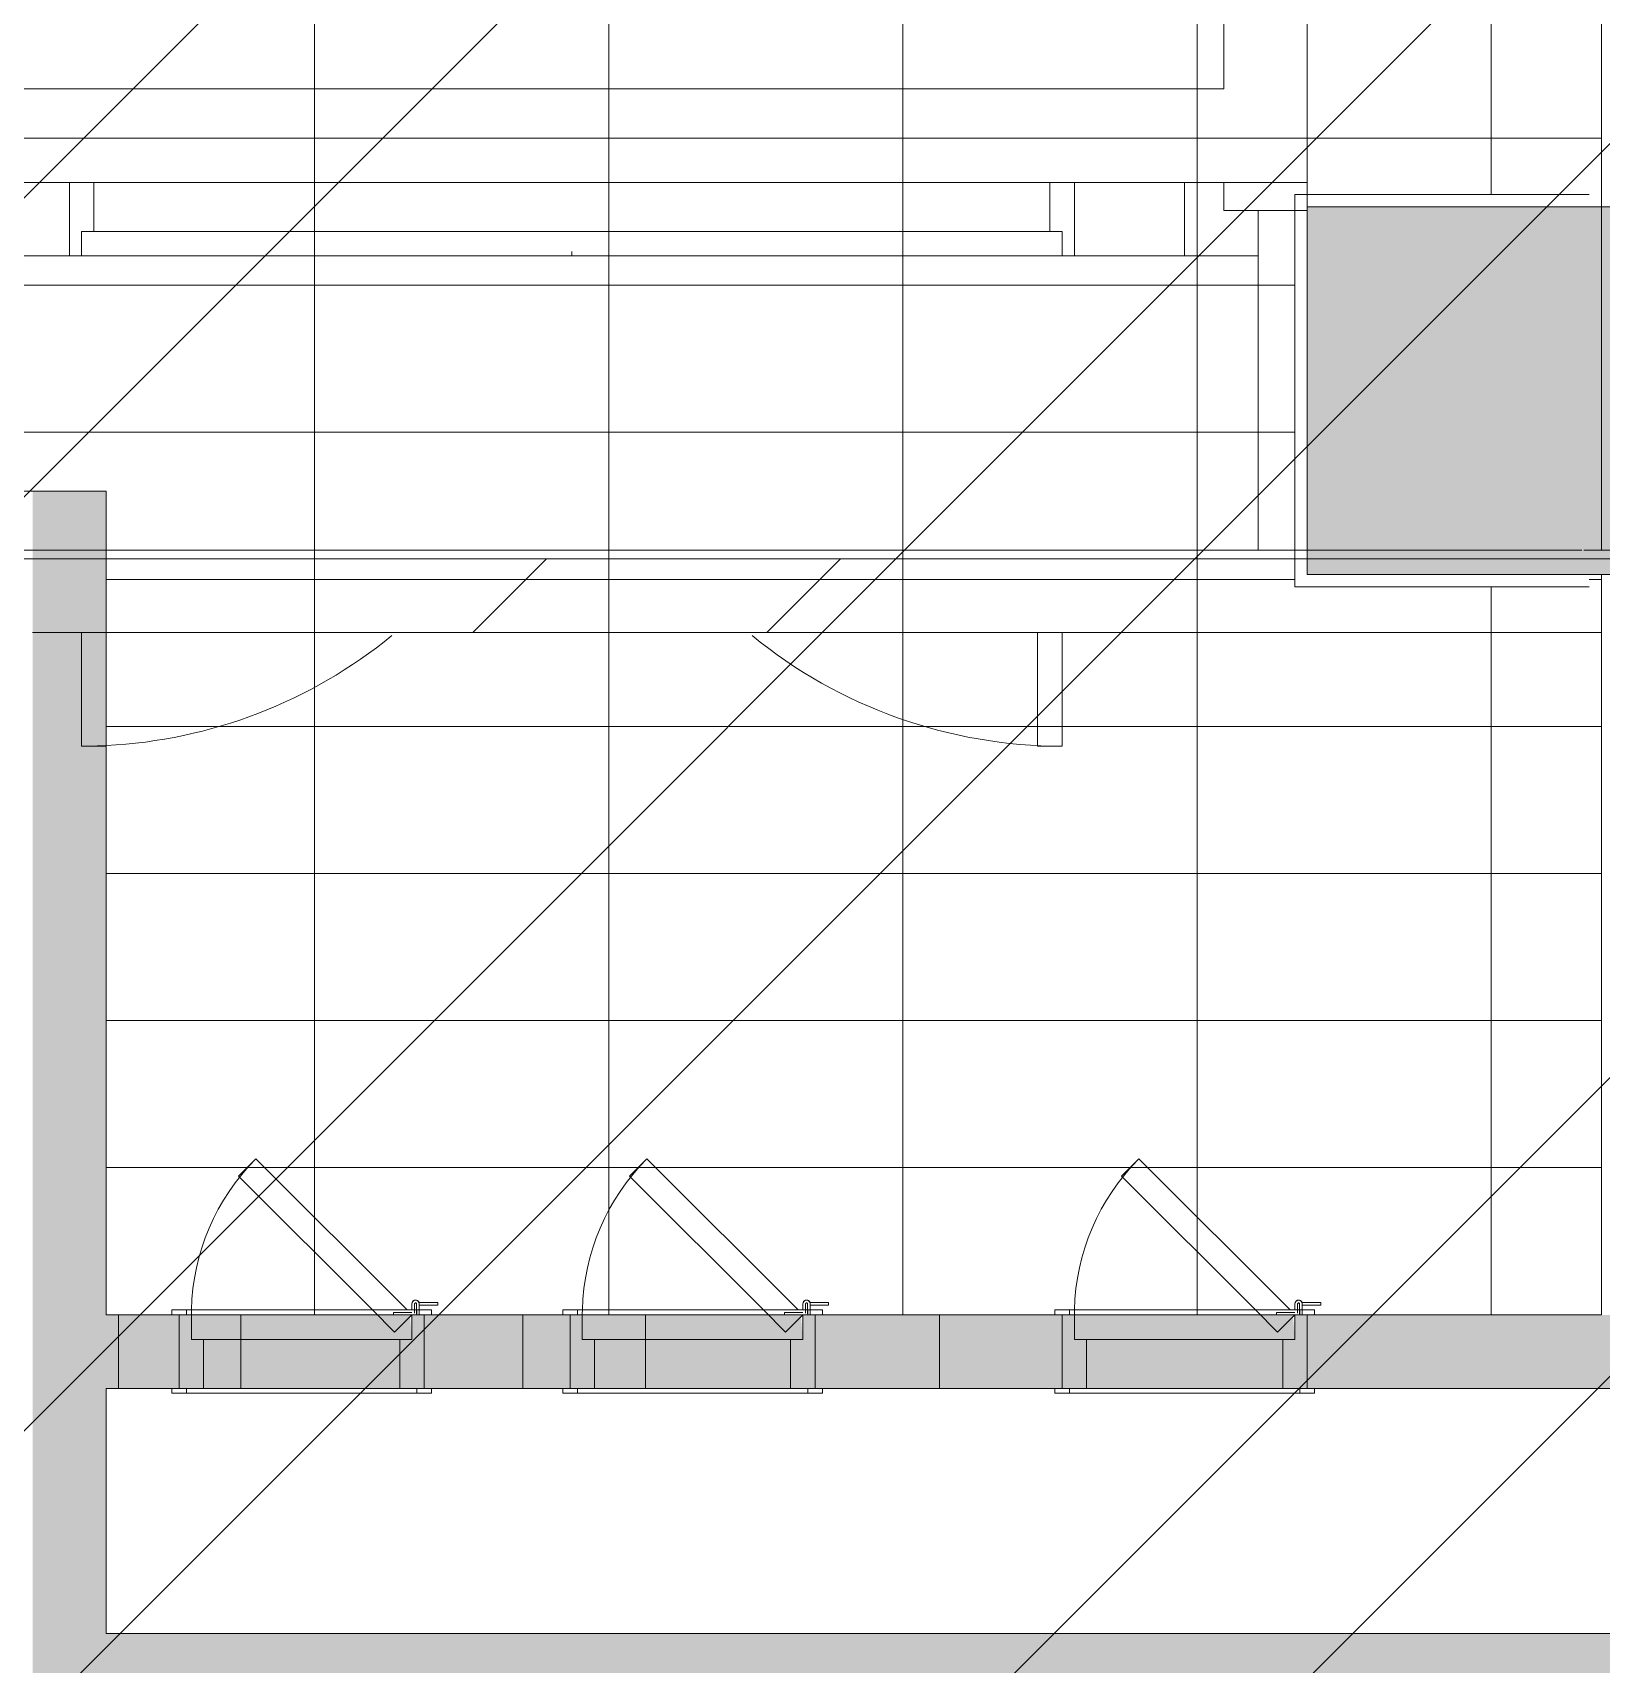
# Model space of a CAD drawing. Header units: millimetres. Extents: x -57519 to 497916, y -349472 to 446842.
# Drawn here: x 331853 to 335053, y 37335 to 40663 of the extents above; entities that cross this region are included whole.
import ezdxf

# ---------------------------------------------------------------- set-up
doc = ezdxf.new("R2010")
doc.units = ezdxf.units.MM
for name, color, linetype, lineweight in [('A-DETL-GENF', 92, 'Continuous', 5), ('A-DOOR', 31, 'Continuous', 5), ('A-DOOR-FRAM', 31, 'Continuous', 5), ('A-FLOR', 192, 'Continuous', 5), ('A-FLOR-PATT', 8, 'Continuous', 5), ('A-WALL', 113, 'Continuous', 20), ('A-WALL-PATT', 111, 'Continuous', 20), ('I-FURN', 30, 'Continuous', 5), ('S-COLS', 52, 'Continuous', 20)]:
    doc.layers.add(name, color=color, linetype=linetype, lineweight=lineweight)
pattern_1 = [(45, (248763.4, 0), (-1237.437, 1237.437), []), (45, (248763.4, 1875), (-1237.437, 1237.437), [])]

# ---------------------------------------------------------------- blocks, each defined once
blk = doc.blocks.new('DLN-Double Door__X03_ - _M20_2000 x 2450 _WH_-16955061-SITE COVERAGE')
at = {"layer": 'A-DOOR'}
for p, q in [((-1000, 1075), (-950, 1075)), ((-1000, 843), (-1000, 1075)), ((-950, 1075), (-950, 843)), ((950, 1075), (950, 843)), ((1000, 1075), (950, 1075)), ((1000, 843), (1000, 1075))]:
    blk.add_line(p, q, dxfattribs=at)
for centre, start, end in [((-1000, 75), 50.7612, 90), ((1000, 75), 92.8981, 129.2388), ((1000, 75), 90, 92.8981), ((1000, 75), 179.9947, 180.5), ((-1000, 75), 359.5, 0.0053)]:
    blk.add_arc(centre, 1000, start, end, dxfattribs=at)
at = {"layer": 'A-DOOR-FRAM'}
for p, q in [((-1025, -75), (-1025, 75)), ((-1025, -75), (-1025, 75)), ((-1000, 75), (-1000, 25)), ((-1000, 75), (-1000, 25)), ((1000, 25), (1000, 75)), ((1000, 25), (1000, 75)), ((1025, 75), (1025, -75)), ((1025, 75), (1025, -75)), ((-1000, 25), (1000, 25)), ((-975, 25), (-1000, 25)), ((-975, -75), (-975, 25)), ((-975, 25), (-975, -75)), ((975, 25), (-975, 25)), ((975, 25), (1000, 25)), ((975, -75), (975, 25)), ((975, -75), (975, 25))]:
    blk.add_line(p, q, dxfattribs=at)
blk = doc.blocks.new('Furniture 2 - Furniture 2-16909776-SITE COVERAGE')
at = {"layer": 'I-FURN'}
h = blk.add_hatch(dxfattribs=at)
h.set_pattern_fill('FP_21', color=256, style=0, pattern_type=2)
h.set_pattern_definition(pattern_1)
h.paths.add_polyline_path([(85689.3, 39439.5), (86289.3, 39439.5), (86289.3, 39557.5), (86439.3, 39557.5), (86439.3, 39589.5), (83239.3, 39589.5), (83239.3, 39439.5), (83726.2, 39439.5)], flags=0)
h.paths.add_polyline_path([(83064.3, 39439.5), (83089.3, 39439.5), (83089.3, 39577.5), (81114.3, 39577.5), (81114.3, 39589.5), (78989.3, 39589.5), (78989.3, 39439.5), (82603, 39439.5)], flags=0)
h.paths.add_polyline_path([(76986.7, 39439.5), (78839.3, 39439.5), (78839.3, 39589.5), (76039.3, 39589.5), (76039.3, 39439.5)], flags=0)
h.paths.add_polyline_path([(72309.3, 39439.5), (75889.3, 39439.5), (75889.3, 39589.5), (72309.3, 39589.5)], flags=0)
h = blk.add_hatch(dxfattribs=at)
h.set_pattern_fill('FP_21', color=256, style=0, pattern_type=2)
h.set_pattern_definition(pattern_1)
h.paths.add_polyline_path([(86301, 39439.5), (86439.3, 39439.5), (86439.3, 39557.5), (86289.3, 39557.5), (86289.3, 39439.5)], flags=0)
h.paths.add_polyline_path([(78989.3, 39439.5), (78989.3, 39589.5), (78839.3, 39589.5), (78839.3, 39439.5), (78866.3, 39439.5)], flags=0)
h.paths.add_polyline_path([(83239.3, 39439.5), (83239.3, 39589.5), (81114.3, 39589.5), (81114.3, 39577.5), (83089.3, 39577.5), (83089.3, 39439.5), (83102.8, 39439.5)], flags=0)
h.paths.add_polyline_path([(75889.3, 39439.5), (76039.3, 39439.5), (76039.3, 39589.5), (75889.3, 39589.5)], flags=0)
for p, q in [((83239.3, 39439.5), (83089.3, 39439.5)), ((86289.3, 39439.5), (83239.3, 39439.5))]:
    blk.add_line(p, q, dxfattribs=at)
blk = doc.blocks.new('DLN-Access Panel__AP01_ - _AP04_ 450 x 650 _WH_-V552-SITE COVERAGE')
at = {"layer": 'A-DOOR'}
for p, q in [((-265, 75), (-265, 85)), ((-265, 85), (-265, 75)), ((265, 85), (-265, 85)), ((-265, 85), (-235, 85)), ((-265, 75), (265, 75)), ((-265, 75), (-250, 75)), ((-250, 75), (-235, 75)), ((-235, 85), (-235, 75)), ((-235, 85), (235, 85)), ((235, 85), (-235, 85)), ((-235, 75), (-235, 85)), ((-235, 85), (235, 85)), ((235, 75), (-235, 75)), ((-235, 75), (-200, 75)), ((-235, 75), (-200, 75)), ((-200, 75), (200, 75)), ((-200, 75), (200, 75)), ((200, 75), (235, 75)), ((200, 75), (235, 75)), ((235, 85), (235, 75)), ((235, 85), (235, 75)), ((235, 85), (265, 85)), ((235, 75), (250, 75)), ((250, 75), (265, 75)), ((265, 75), (265, 85)), ((265, 75), (265, 85)), ((-189.6, -39.6), (-225, -75)), ((-144.3, -85), (-189.6, -39.6)), ((-240, -95), (-277.5, -95)), ((-277.5, -95), (-277.5, -100)), ((-277.5, -100), (-277.5, -95)), ((-277.5, -95), (-240, -95)), ((-240, -95), (-277.5, -95)), ((-277.5, -95), (-277.5, -100)), ((-277.5, -100), (-277.5, -95)), ((-277.5, -95), (-240, -95)), ((-265, -85), (-265, -75)), ((-265, -75), (-265, -85)), ((265, -75), (-265, -75)), ((-265, -75), (-250, -75)), ((-265, -85), (265, -85)), ((-265, -85), (-240, -85)), ((-250, -75), (-240, -75)), ((-240, -75), (-240, -85)), ((-225, -75), (-240, -75)), ((-240, -75), (-225, -75)), ((-240, -85), (-240, -75)), ((-187.5, -75), (-240, -75)), ((-240, -75), (-240, -85)), ((-240, -85), (-240, -75)), ((-240, -75), (-187.5, -75)), ((-240, -75), (-240, -85)), ((-225, -75), (-240, -75)), ((-240, -75), (-225, -75)), ((-240, -85), (-240, -75)), ((-225, -75), (-240, -75)), ((-240, -75), (-240, -85)), ((-240, -85), (-240, -75)), ((-240, -75), (-225, -75)), ((-240, -85), (-240, -95)), ((-240, -95), (-240, -85)), ((-240, -85), (-240, -97.5)), ((-240, -97.5), (-240, -85)), ((-240, -85), (-240, -95)), ((-240, -95), (-240, -85)), ((-240, -85), (-240, -95)), ((-240, -95), (-240, -85)), ((-235, -75), (-235, -85)), ((-235, -75), (235, -75)), ((-225, -75), (-235, -75)), ((-235, -75), (-225, -75)), ((-235, -85), (-235, -76.7)), ((235, -85), (-235, -85)), ((-230.5, -75), (-234.5, -75)), ((-234.5, -75), (-230.5, -75)), ((-230.5, -75), (-234.5, -75)), ((-234.5, -75), (-230.5, -75)), ((-234.5, -76.8), (-234.5, -85)), ((-234.5, -85), (-234.5, -76.8)), ((-234.5, -76.8), (-234.5, -85)), ((-234.5, -85), (-234.5, -76.8)), ((-234.5, -85), (-234.5, -97.5)), ((-234.5, -97.5), (-234.5, -85)), ((-230.5, -85), (-230.5, -78.2)), ((-230.5, -78.2), (-230.5, -85)), ((-230.5, -97.5), (-230.5, -86.4)), ((-230.5, -86.4), (-230.5, -97.5)), ((-230.5, -96.6), (-230.5, -86.4)), ((-230.5, -86.4), (-230.5, -96.6)), ((-187.5, -75), (-225, -75)), ((-225, -75), (-187.5, -75)), ((-187.5, -75), (-225, -75)), ((-225, -75), (-187.5, -75)), ((-225, -80), (-187.5, -80)), ((-187.5, -80), (-225, -80)), ((-225, -80), (-187.5, -80)), ((-187.5, -80), (-225, -80)), ((-225, -97.5), (-225, -85)), ((-225, -85), (-225, -97.5)), ((-225, -97.5), (-225, -85)), ((-225, -85), (-225, -97.5)), ((-225, -97.5), (-225, -85)), ((-225, -85), (-225, -97.5)), ((-225, -97.5), (-225, -85)), ((-225, -85), (-225, -97.5)), ((-225, -85), (235, -85)), ((-225, -85), (235, -85)), ((-215, -85), (93.2, -393.2)), ((-187.5, -80), (-187.5, -75)), ((-187.5, -75), (-187.5, -80)), ((-187.5, -80), (-187.5, -75)), ((-187.5, -75), (-187.5, -80)), ((225, -75), (-187.5, -75)), ((-187.5, -75), (225, -75)), ((128.6, -357.8), (-144.3, -85)), ((235, -75), (225, -75)), ((225, -75), (235, -75)), ((235, -75), (235, -85)), ((235, -75), (235, -85)), ((235, -75), (250, -75)), ((235, -85), (265, -85)), ((250, -75), (265, -75)), ((265, -85), (265, -75)), ((265, -85), (265, -75)), ((-277.5, -100), (-239.6, -100)), ((-239.6, -100), (-277.5, -100)), ((-277.5, -100), (-239.6, -100)), ((-239.6, -100), (-277.5, -100)), ((93.2, -393.2), (128.6, -357.8))]:
    blk.add_line(p, q, dxfattribs=at)
for centre, radius, start, end in [((-232.5, -97.5), 7.5, 180, 210), ((-232.5, -97.5), 7.5, 180, 270), ((-232.5, -97.5), 7.5, 180, 195), ((-232.5, -97.5), 7.5, 180, 195), ((-232.5, -97.5), 7.5, 195, 0), ((-232.5, -97.5), 7.5, 195, 210), ((-232.5, -97.5), 7.5, 199.4712, 0), ((-232.5, -97.5), 7.5, 199.4712, 0), ((-232.5, -97.5), 7.5, 199.4712, 345.4065), ((-232.5, -97.5), 2, 180, 195), ((-232.5, -97.5), 2, 180, 0), ((-232.5, -97.5), 2, 180, 330), ((-232.5, -97.5), 2, 180, 0), ((-232.5, -97.5), 7.5, 255, 0), ((-232.5, -97.5), 2, 195, 330), ((-232.5, -97.5), 2, 330, 360), ((-232.5, -97.5), 2, 330, 360), ((-232.5, -97.5), 7.5, 287.0324, 360), ((-232.5, -97.5), 7.5, 315, 345), ((-232.5, -97.5), 7.5, 330, 0), ((-232.5, -97.5), 7.5, 345, 0), ((-232.5, -97.5), 7.5, 345.4065, 360), ((-225, -75), 450, 315, 358.6824), ((-225, -75), 450, 358.6824, 359.9875), ((-232.5, -97.5), 7.5, 199.4712, 287.0324), ((-232.5, -97.5), 7.5, 210, 225), ((-232.5, -97.5), 7.5, 210, 225), ((-232.5, -97.5), 7.5, 225, 240), ((-232.5, -97.5), 7.5, 225, 255), ((-232.5, -97.5), 7.5, 240, 285), ((-232.5, -97.5), 7.5, 270, 285), ((-232.5, -97.5), 7.5, 285, 300), ((-232.5, -97.5), 7.5, 285, 300), ((-232.5, -97.5), 7.5, 300, 315), ((-232.5, -97.5), 7.5, 300, 315), ((-232.5, -97.5), 7.5, 315, 330)]:
    blk.add_arc(centre, radius, start, end, dxfattribs=at)
at = {"layer": 'A-DOOR-FRAM'}
for p, q in [((250, 75), (-250, 75)), ((-250, 75), (-250, -75)), ((-250, 75), (-250, -75)), ((-235, 75), (-250, 75)), ((-200, 75), (-235, 75)), ((-200, -25), (-200, 75)), ((-200, -25), (-200, 75)), ((-200, 75), (200, 75)), ((200, 75), (-200, 75)), ((200, 75), (-200, 75)), ((200, -25), (200, 75)), ((200, 75), (200, -25)), ((235, 75), (200, 75)), ((250, 75), (235, 75)), ((250, 75), (250, -75)), ((250, -75), (250, 75)), ((-225, -75), (-225, -25)), ((-225, -75), (-225, -25)), ((-225, -25), (225, -25)), ((-200, -25), (-225, -25)), ((200, -25), (-200, -25)), ((-200, -25), (200, -25)), ((200, -25), (-200, -25)), ((225, -25), (200, -25)), ((225, -75), (225, -25)), ((225, -25), (225, -75)), ((-250, -75), (250, -75)), ((-240, -75), (-250, -75)), ((-225, -75), (-235, -75)), ((225, -75), (-225, -75)), ((-187.5, -75), (-225, -75)), ((-187.5, -75), (-225, -75)), ((225, -75), (-187.5, -75)), ((225, -75), (-187.5, -75)), ((235, -75), (225, -75)), ((250, -75), (235, -75))]:
    blk.add_line(p, q, dxfattribs=at)
blk = doc.blocks.new('DLN-Access Panel__AP01_ - _AP04_ 450 x 650 _WH_-V553-SITE COVERAGE')
at = {"layer": 'A-DOOR'}
for p, q in [((-265, 75), (-265, 85)), ((-265, 85), (-265, 75)), ((265, 85), (-265, 85)), ((-265, 85), (-235, 85)), ((-265, 75), (265, 75)), ((-265, 75), (-250, 75)), ((-250, 75), (-235, 75)), ((-235, 85), (-235, 75)), ((-235, 85), (235, 85)), ((235, 85), (-235, 85)), ((-235, 75), (-235, 85)), ((-235, 85), (235, 85)), ((235, 75), (-235, 75)), ((-235, 75), (-200, 75)), ((-235, 75), (-200, 75)), ((-200, 75), (200, 75)), ((-200, 75), (200, 75)), ((200, 75), (235, 75)), ((200, 75), (235, 75)), ((235, 85), (235, 75)), ((235, 85), (235, 75)), ((235, 85), (265, 85)), ((235, 75), (250, 75)), ((250, 75), (265, 75)), ((265, 75), (265, 85)), ((265, 75), (265, 85)), ((-189.6, -39.6), (-225, -75)), ((-144.3, -85), (-189.6, -39.6)), ((-240, -95), (-277.5, -95)), ((-277.5, -95), (-277.5, -100)), ((-277.5, -100), (-277.5, -95)), ((-277.5, -95), (-240, -95)), ((-240, -95), (-277.5, -95)), ((-277.5, -95), (-277.5, -100)), ((-277.5, -100), (-277.5, -95)), ((-277.5, -95), (-240, -95)), ((-265, -85), (-265, -75)), ((-265, -75), (-265, -85)), ((265, -75), (-265, -75)), ((-265, -75), (-250, -75)), ((-265, -85), (265, -85)), ((-265, -85), (-240, -85)), ((-250, -75), (-240, -75)), ((-240, -75), (-240, -85)), ((-225, -75), (-240, -75)), ((-240, -75), (-225, -75)), ((-240, -85), (-240, -75)), ((-187.5, -75), (-240, -75)), ((-240, -75), (-240, -85)), ((-240, -85), (-240, -75)), ((-240, -75), (-187.5, -75)), ((-240, -75), (-240, -85)), ((-225, -75), (-240, -75)), ((-240, -75), (-225, -75)), ((-240, -85), (-240, -75)), ((-225, -75), (-240, -75)), ((-240, -75), (-240, -85)), ((-240, -85), (-240, -75)), ((-240, -75), (-225, -75)), ((-240, -85), (-240, -95)), ((-240, -95), (-240, -85)), ((-240, -85), (-240, -97.5)), ((-240, -97.5), (-240, -85)), ((-240, -85), (-240, -95)), ((-240, -95), (-240, -85)), ((-240, -85), (-240, -95)), ((-240, -95), (-240, -85)), ((-235, -75), (-235, -85)), ((-235, -75), (235, -75)), ((-225, -75), (-235, -75)), ((-235, -75), (-225, -75)), ((-235, -85), (-235, -76.7)), ((235, -85), (-235, -85)), ((-230.5, -75), (-234.5, -75)), ((-234.5, -75), (-230.5, -75)), ((-230.5, -75), (-234.5, -75)), ((-234.5, -75), (-230.5, -75)), ((-234.5, -76.8), (-234.5, -85)), ((-234.5, -85), (-234.5, -76.8)), ((-234.5, -76.8), (-234.5, -85)), ((-234.5, -85), (-234.5, -76.8)), ((-234.5, -85), (-234.5, -97.5)), ((-234.5, -97.5), (-234.5, -85)), ((-230.5, -85), (-230.5, -78.2)), ((-230.5, -78.2), (-230.5, -85)), ((-230.5, -97.5), (-230.5, -86.4)), ((-230.5, -86.4), (-230.5, -97.5)), ((-230.5, -96.6), (-230.5, -86.4)), ((-230.5, -86.4), (-230.5, -96.6)), ((-187.5, -75), (-225, -75)), ((-225, -75), (-187.5, -75)), ((-187.5, -75), (-225, -75)), ((-225, -75), (-187.5, -75)), ((-225, -80), (-187.5, -80)), ((-187.5, -80), (-225, -80)), ((-225, -80), (-187.5, -80)), ((-187.5, -80), (-225, -80)), ((-225, -97.5), (-225, -85)), ((-225, -85), (-225, -97.5)), ((-225, -97.5), (-225, -85)), ((-225, -85), (-225, -97.5)), ((-225, -97.5), (-225, -85)), ((-225, -85), (-225, -97.5)), ((-225, -97.5), (-225, -85)), ((-225, -85), (-225, -97.5)), ((-225, -85), (235, -85)), ((-225, -85), (235, -85)), ((-215, -85), (93.2, -393.2)), ((-187.5, -80), (-187.5, -75)), ((-187.5, -75), (-187.5, -80)), ((-187.5, -80), (-187.5, -75)), ((-187.5, -75), (-187.5, -80)), ((225, -75), (-187.5, -75)), ((-187.5, -75), (225, -75)), ((128.6, -357.8), (-144.3, -85)), ((235, -75), (225, -75)), ((225, -75), (235, -75)), ((235, -75), (235, -85)), ((235, -75), (235, -85)), ((235, -75), (250, -75)), ((235, -85), (265, -85)), ((250, -75), (265, -75)), ((265, -85), (265, -75)), ((265, -85), (265, -75)), ((-277.5, -100), (-239.6, -100)), ((-239.6, -100), (-277.5, -100)), ((-277.5, -100), (-239.6, -100)), ((-239.6, -100), (-277.5, -100)), ((93.2, -393.2), (128.6, -357.8))]:
    blk.add_line(p, q, dxfattribs=at)
for centre, radius, start, end in [((-232.5, -97.5), 7.5, 180, 210), ((-232.5, -97.5), 7.5, 180, 315), ((-232.5, -97.5), 7.5, 180, 195), ((-232.5, -97.5), 7.5, 180, 195), ((-232.5, -97.5), 7.5, 195, 0), ((-232.5, -97.5), 7.5, 195, 0), ((-232.5, -97.5), 7.5, 199.4712, 360), ((-232.5, -97.5), 7.5, 210, 0), ((-232.5, -97.5), 2, 180, 195), ((-232.5, -97.5), 2, 180, 210), ((-232.5, -97.5), 2, 180, 270), ((-232.5, -97.5), 2, 180, 0), ((-232.5, -97.5), 2, 195, 270), ((-232.5, -97.5), 2, 210, 330), ((-232.5, -97.5), 2, 270, 360), ((-232.5, -97.5), 2, 270, 360), ((-232.5, -97.5), 2, 330, 0), ((-232.5, -97.5), 7.5, 287.0324, 0), ((-232.5, -97.5), 7.5, 301.6259, 0), ((-232.5, -97.5), 7.5, 315, 0), ((-232.5, -97.5), 7.5, 330.8129, 360), ((-225, -75), 450, 315, 358.6824), ((-225, -75), 450, 358.6824, 359.9875), ((-232.5, -97.5), 7.5, 199.4712, 287.0324), ((-232.5, -97.5), 7.5, 199.4712, 272.4388), ((-232.5, -97.5), 7.5, 199.4712, 272.4388), ((-232.5, -97.5), 7.5, 272.4388, 330.8129), ((-232.5, -97.5), 7.5, 272.4388, 301.6259)]:
    blk.add_arc(centre, radius, start, end, dxfattribs=at)
at = {"layer": 'A-DOOR-FRAM'}
for p, q in [((250, 75), (-250, 75)), ((-250, 75), (-250, -75)), ((-250, 75), (-250, -75)), ((-235, 75), (-250, 75)), ((-200, 75), (-235, 75)), ((-200, -25), (-200, 75)), ((-200, -25), (-200, 75)), ((-200, 75), (200, 75)), ((200, 75), (-200, 75)), ((200, 75), (-200, 75)), ((200, -25), (200, 75)), ((200, 75), (200, -25)), ((235, 75), (200, 75)), ((250, 75), (235, 75)), ((250, 75), (250, -75)), ((250, -75), (250, 75)), ((-225, -75), (-225, -25)), ((-225, -75), (-225, -25)), ((-225, -25), (225, -25)), ((-200, -25), (-225, -25)), ((200, -25), (-200, -25)), ((-200, -25), (200, -25)), ((200, -25), (-200, -25)), ((225, -25), (200, -25)), ((225, -75), (225, -25)), ((225, -25), (225, -75)), ((-250, -75), (250, -75)), ((-240, -75), (-250, -75)), ((-225, -75), (-235, -75)), ((225, -75), (-225, -75)), ((-187.5, -75), (-225, -75)), ((-187.5, -75), (-225, -75)), ((225, -75), (-187.5, -75)), ((225, -75), (-187.5, -75)), ((235, -75), (225, -75)), ((250, -75), (235, -75))]:
    blk.add_line(p, q, dxfattribs=at)
blk = doc.blocks.new('DLN-Access Panel__AP01_ - _AP04_ 450 x 650 _WH_-V554-SITE COVERAGE')
at = {"layer": 'A-DOOR'}
for p, q in [((-265, 75), (-265, 85)), ((-265, 85), (-265, 75)), ((265, 85), (-265, 85)), ((-265, 85), (-235, 85)), ((-265, 75), (265, 75)), ((-265, 75), (-250, 75)), ((-250, 75), (-235, 75)), ((-235, 85), (-235, 75)), ((-235, 85), (235, 85)), ((235, 85), (-235, 85)), ((-235, 75), (-235, 85)), ((-235, 85), (235, 85)), ((235, 75), (-235, 75)), ((-235, 75), (-200, 75)), ((-235, 75), (-200, 75)), ((-200, 75), (200, 75)), ((-200, 75), (200, 75)), ((200, 75), (235, 75)), ((200, 75), (235, 75)), ((235, 85), (235, 75)), ((235, 85), (235, 75)), ((235, 85), (265, 85)), ((235, 75), (250, 75)), ((250, 75), (265, 75)), ((265, 75), (265, 85)), ((265, 75), (265, 85)), ((-189.6, -39.6), (-225, -75)), ((-144.3, -85), (-189.6, -39.6)), ((-240, -95), (-277.5, -95)), ((-277.5, -95), (-277.5, -100)), ((-277.5, -100), (-277.5, -95)), ((-277.5, -95), (-240, -95)), ((-240, -95), (-277.5, -95)), ((-277.5, -95), (-277.5, -100)), ((-277.5, -100), (-277.5, -95)), ((-277.5, -95), (-240, -95)), ((-265, -85), (-265, -75)), ((-265, -75), (-265, -85)), ((265, -75), (-265, -75)), ((-265, -75), (-250, -75)), ((-265, -85), (265, -85)), ((-265, -85), (-240, -85)), ((-250, -75), (-240, -75)), ((-240, -75), (-240, -85)), ((-225, -75), (-240, -75)), ((-240, -75), (-225, -75)), ((-240, -85), (-240, -75)), ((-187.5, -75), (-240, -75)), ((-240, -75), (-240, -85)), ((-240, -85), (-240, -75)), ((-240, -75), (-187.5, -75)), ((-240, -75), (-240, -85)), ((-225, -75), (-240, -75)), ((-240, -75), (-225, -75)), ((-240, -85), (-240, -75)), ((-225, -75), (-240, -75)), ((-240, -75), (-240, -85)), ((-240, -85), (-240, -75)), ((-240, -75), (-225, -75)), ((-240, -85), (-240, -95)), ((-240, -95), (-240, -85)), ((-240, -85), (-240, -97.5)), ((-240, -97.5), (-240, -85)), ((-240, -85), (-240, -95)), ((-240, -95), (-240, -85)), ((-240, -85), (-240, -95)), ((-240, -95), (-240, -85)), ((-235, -75), (-235, -85)), ((-235, -75), (235, -75)), ((-225, -75), (-235, -75)), ((-235, -75), (-225, -75)), ((-235, -85), (-235, -76.7)), ((235, -85), (-235, -85)), ((-230.5, -75), (-234.5, -75)), ((-234.5, -75), (-230.5, -75)), ((-230.5, -75), (-234.5, -75)), ((-234.5, -75), (-230.5, -75)), ((-234.5, -76.8), (-234.5, -85)), ((-234.5, -85), (-234.5, -76.8)), ((-234.5, -76.8), (-234.5, -85)), ((-234.5, -85), (-234.5, -76.8)), ((-234.5, -85), (-234.5, -97.5)), ((-234.5, -97.5), (-234.5, -85)), ((-230.5, -85), (-230.5, -78.2)), ((-230.5, -78.2), (-230.5, -85)), ((-230.5, -97.5), (-230.5, -86.4)), ((-230.5, -86.4), (-230.5, -97.5)), ((-230.5, -96.6), (-230.5, -86.4)), ((-230.5, -86.4), (-230.5, -96.6)), ((-187.5, -75), (-225, -75)), ((-225, -75), (-187.5, -75)), ((-187.5, -75), (-225, -75)), ((-225, -75), (-187.5, -75)), ((-225, -80), (-187.5, -80)), ((-187.5, -80), (-225, -80)), ((-225, -80), (-187.5, -80)), ((-187.5, -80), (-225, -80)), ((-225, -97.5), (-225, -85)), ((-225, -85), (-225, -97.5)), ((-225, -97.5), (-225, -85)), ((-225, -85), (-225, -97.5)), ((-225, -97.5), (-225, -85)), ((-225, -85), (-225, -97.5)), ((-225, -97.5), (-225, -85)), ((-225, -85), (-225, -97.5)), ((-225, -85), (235, -85)), ((-225, -85), (235, -85)), ((-215, -85), (93.2, -393.2)), ((-187.5, -80), (-187.5, -75)), ((-187.5, -75), (-187.5, -80)), ((-187.5, -80), (-187.5, -75)), ((-187.5, -75), (-187.5, -80)), ((225, -75), (-187.5, -75)), ((-187.5, -75), (225, -75)), ((128.6, -357.8), (-144.3, -85)), ((235, -75), (225, -75)), ((225, -75), (235, -75)), ((235, -75), (235, -85)), ((235, -75), (235, -85)), ((235, -75), (250, -75)), ((235, -85), (265, -85)), ((250, -75), (265, -75)), ((265, -85), (265, -75)), ((265, -85), (265, -75)), ((-277.5, -100), (-239.6, -100)), ((-239.6, -100), (-277.5, -100)), ((-277.5, -100), (-239.6, -100)), ((-239.6, -100), (-277.5, -100)), ((93.2, -393.2), (128.6, -357.8))]:
    blk.add_line(p, q, dxfattribs=at)
for centre, radius, start, end in [((-232.5, -97.5), 7.5, 180, 0), ((-232.5, -97.5), 7.5, 180, 315), ((-232.5, -97.5), 7.5, 180, 195), ((-232.5, -97.5), 7.5, 180, 195), ((-232.5, -97.5), 7.5, 195, 0), ((-232.5, -97.5), 7.5, 195, 255), ((-232.5, -97.5), 7.5, 199.4712, 0), ((-232.5, -97.5), 7.5, 199.4712, 360), ((-232.5, -97.5), 7.5, 228.6583, 360), ((-232.5, -97.5), 2, 180, 360), ((-232.5, -97.5), 2, 180, 225), ((-232.5, -97.5), 2, 180, 360), ((-232.5, -97.5), 2, 180, 0), ((-232.5, -97.5), 7.5, 255, 0), ((-232.5, -97.5), 2, 225, 240), ((-232.5, -97.5), 2, 240, 255), ((-232.5, -97.5), 2, 255, 0), ((-232.5, -97.5), 7.5, 301.6259, 0), ((-232.5, -97.5), 7.5, 330, 345), ((-232.5, -97.5), 7.5, 345, 0), ((-225, -75), 450, 315, 358.6824), ((-225, -75), 450, 358.6824, 359.9875), ((-232.5, -97.5), 7.5, 199.4712, 228.6583), ((-232.5, -97.5), 7.5, 199.4712, 272.4388), ((-232.5, -97.5), 7.5, 272.4388, 287.0324), ((-232.5, -97.5), 7.5, 287.0324, 301.6259), ((-232.5, -97.5), 7.5, 315, 330)]:
    blk.add_arc(centre, radius, start, end, dxfattribs=at)
at = {"layer": 'A-DOOR-FRAM'}
for p, q in [((250, 75), (-250, 75)), ((-250, 75), (-250, -75)), ((-250, 75), (-250, -75)), ((-235, 75), (-250, 75)), ((-200, 75), (-235, 75)), ((-200, -25), (-200, 75)), ((-200, -25), (-200, 75)), ((-200, 75), (200, 75)), ((200, 75), (-200, 75)), ((200, 75), (-200, 75)), ((200, -25), (200, 75)), ((200, 75), (200, -25)), ((235, 75), (200, 75)), ((250, 75), (235, 75)), ((250, 75), (250, -75)), ((250, -75), (250, 75)), ((-225, -75), (-225, -25)), ((-225, -75), (-225, -25)), ((-225, -25), (225, -25)), ((-200, -25), (-225, -25)), ((200, -25), (-200, -25)), ((-200, -25), (200, -25)), ((200, -25), (-200, -25)), ((225, -25), (200, -25)), ((225, -75), (225, -25)), ((225, -25), (225, -75)), ((-250, -75), (250, -75)), ((-240, -75), (-250, -75)), ((-225, -75), (-235, -75)), ((225, -75), (-225, -75)), ((-187.5, -75), (-225, -75)), ((-187.5, -75), (-225, -75)), ((225, -75), (-187.5, -75)), ((225, -75), (-187.5, -75)), ((235, -75), (225, -75)), ((250, -75), (235, -75))]:
    blk.add_line(p, q, dxfattribs=at)

msp = doc.modelspace()

# ---------------------------------------------------------------- hatches: boundary and pattern name
at = {"layer": 'A-DETL-GENF'}
h = msp.add_hatch(dxfattribs=at)
h.set_pattern_fill('FP_40', color=250, style=0, pattern_type=2)
h.set_pattern_definition([(45, (248763.4, 0), (-1257.236, 1257.236), []), (45, (248763.4, 1905), (-1257.236, 1257.236), [])])
h.paths.add_polyline_path([(325750.1, -8642.5), (328562.7, -8642.5), (328562.7, 4657.5), (341312.7, 4657.5), (341312.7, 30557.5), (342712.7, 30557.5), (342712.7, 48907.7), (339962.7, 48907.7), (339962.7, 52157.5), (338962.7, 52157.5), (338962.7, 53757.5), (297512.7, 53757.5), (297512.7, 52247.5), (286277.7, 52247.5), (286277.7, 34407.5), (285902.7, 34407.5), (285902.7, 7407.5), (286277.7, 7407.5), (286277.7, -2267.5), (315555.2, -2267.5), (315555.2, -8642.5), (321257.1, -8642.5)], flags=0)
at = {"layer": 'A-FLOR-PATT'}
h = msp.add_hatch(dxfattribs=at)
h.set_pattern_fill('FP_27', color=256, style=0, pattern_type=2)
h.set_pattern_definition([(90, (340827.73, 35647.5), (-600, 4e-14), []), (180, (340827.73, 35647.5), (-4e-14, -300), [])])
h.paths.add_polyline_path([(330264.6, 35647.5), (331827.7, 35647.5), (331823.6, 39552.5), (331152.7, 39552.5), (331152.7, 39542.5), (330952.7, 39542.5), (330952.7, 39552.5), (329852.7, 39552.5), (329852.7, 39577.5), (329877.7, 39577.5), (329877.7, 39727.5), (332002.7, 39727.5), (332002.7, 38047.5), (335052.7, 38047.5), (335052.7, 39557.5), (335027.7, 39557.5), (335027.7, 39532.5), (334427.7, 39532.5), (334427.7, 40332.5), (335052.7, 40332.5), (335052.7, 42547.5), (330027.7, 42547.5), (330027.7, 42522.5), (330052.7, 42522.5), (330052.7, 41002.5), (329852.7, 41002.5), (329852.7, 42827.5), (329806.2, 42827.5), (329806.2, 42852.5), (328426.2, 42852.5), (328426.2, 42827.5), (327777.7, 42827.5), (327777.7, 38427.5), (330252.7, 38427.5), (330252.7, 35647.5)], flags=0)
at = {"layer": 'A-WALL-PATT', "transparency": 33554432}
msp.add_hatch(color=9, dxfattribs=at).paths.add_polyline_path([(335017, 39557.5), (335202.7, 39557.5), (335202.7, 40307.5), (334452.7, 40307.5), (334452.7, 39557.5), (334736.2, 39557.5)], flags=0)
at = {"layer": 'A-WALL-PATT', "lineweight": 5, "transparency": 33554560}
for points in [[(332002.7, 37247.5), (332002.7, 39727.5), (331852.7, 39727.5), (331852.7, 37247.5)], [(335859.4, 37247.5), (337852.7, 37247.5), (337852.7, 37397.5), (332002.7, 37397.5), (332002.7, 37247.5), (335152.7, 37247.5)]]:
    msp.add_hatch(color=253, dxfattribs=at).paths.add_polyline_path(points, flags=0)
h = msp.add_hatch(color=253, dxfattribs=at)
h.paths.add_polyline_path([(332136.5, 37897.5), (332151.5, 37897.5), (332151.5, 38047.5), (332002.7, 38047.5), (332002.7, 37897.5)], flags=0)
h.paths.add_polyline_path([(335410.2, 37897.5), (335425.2, 37897.5), (335425.2, 38047.5), (334452.7, 38047.5), (334452.7, 37897.5), (334736.2, 37897.5)], flags=0)
h.paths.add_polyline_path([(332934, 37897.5), (332949, 37897.5), (332949, 38047.5), (332651.5, 38047.5), (332651.5, 37897.5), (332666.5, 37897.5)], flags=0)
h.paths.add_polyline_path([(333937.7, 37897.5), (333952.7, 37897.5), (333952.7, 38047.5), (333449, 38047.5), (333449, 37897.5), (333612.9, 37897.5)], flags=0)
h.paths.add_polyline_path([(336982.7, 37897.5), (337064, 37897.5), (337064, 38047.5), (336786.5, 38047.5), (336786.5, 37897.5), (336801.5, 37897.5)], flags=0)
h.paths.add_polyline_path([(337702.7, 37897.5), (337702.7, 38047.5), (337564, 38047.5), (337564, 37897.5), (337579, 37897.5)], flags=0)
h.paths.add_polyline_path([(336271.5, 37897.5), (336286.5, 37897.5), (336286.5, 38047.5), (335925.2, 38047.5), (335925.2, 37897.5), (335940.2, 37897.5)], flags=0)
h = msp.add_hatch(color=253, dxfattribs=at)
h.paths.add_polyline_path([(332151.5, 37897.5), (332201.5, 37897.5), (332201.5, 37997.5), (332176.5, 37997.5), (332176.5, 38047.5), (332151.5, 38047.5), (332151.5, 37904.8)], flags=0)
h.paths.add_polyline_path([(333399, 37897.5), (333449, 37897.5), (333449, 38047.5), (333424, 38047.5), (333424, 37997.5), (333399, 37997.5), (333399, 37966.2)], flags=0)
h.paths.add_polyline_path([(334427.7, 37897.5), (334452.7, 37897.5), (334452.7, 38047.5), (334427.7, 38047.5), (334427.7, 37997.5), (334402.7, 37997.5), (334402.7, 37897.5)], flags=0)
h.paths.add_polyline_path([(333952.7, 37897.5), (334002.7, 37897.5), (334002.7, 37997.5), (333977.7, 37997.5), (333977.7, 38047.5), (333952.7, 38047.5), (333952.7, 37993.4)], flags=0)
h.paths.add_polyline_path([(335425.2, 37897.5), (335475.2, 37897.5), (335475.2, 37997.5), (335450.2, 37997.5), (335450.2, 38047.5), (335425.2, 38047.5), (335425.2, 38026.4)], flags=0)
h.paths.add_polyline_path([(332949, 37897.5), (332999, 37897.5), (332999, 37997.5), (332974, 37997.5), (332974, 38047.5), (332949, 38047.5), (332949, 37944)], flags=0)
h.paths.add_polyline_path([(332636.5, 37897.5), (332651.5, 37897.5), (332651.5, 38047.5), (332626.5, 38047.5), (332626.5, 37997.5), (332601.5, 37997.5), (332601.5, 37897.5)], flags=0)
h.paths.add_polyline_path([(337564, 37897.5), (337564, 38047.5), (337539, 38047.5), (337539, 37997.5), (337514, 37997.5), (337514, 37897.5), (337549, 37897.5)], flags=0)
h.paths.add_polyline_path([(337114, 37897.5), (337114, 37997.5), (337089, 37997.5), (337089, 38047.5), (337064, 38047.5), (337064, 37897.5), (337079, 37897.5)], flags=0)
h.paths.add_polyline_path([(336786.5, 37897.5), (336786.5, 38047.5), (336761.5, 38047.5), (336761.5, 37997.5), (336736.5, 37997.5), (336736.5, 37897.5), (336771.5, 37897.5)], flags=0)
h.paths.add_polyline_path([(335900.2, 37897.5), (335925.2, 37897.5), (335925.2, 38047.5), (335900.2, 38047.5), (335900.2, 37997.5), (335875.2, 37997.5), (335875.2, 37897.5)], flags=0)
h.paths.add_polyline_path([(336286.5, 37897.5), (336336.5, 37897.5), (336336.5, 37997.5), (336311.5, 37997.5), (336311.5, 38047.5), (336286.5, 38047.5), (336286.5, 37977.7)], flags=0)
h = msp.add_hatch(color=253, dxfattribs=at)
h.paths.add_polyline_path([(332201.5, 37897.5), (332601.5, 37897.5), (332601.5, 37997.5), (332626.5, 37997.5), (332622.2, 38047.5), (332176.5, 38047.5), (332176.5, 37997.5), (332201.5, 37997.5), (332201.5, 37907.3)], flags=0)
h.paths.add_polyline_path([(335475.2, 37897.5), (335875.2, 37897.5), (335875.2, 37997.5), (335900.2, 37999.5), (335895.9, 38047.5), (335450.2, 38047.5), (335450.2, 37997.5), (335475.2, 37997.5)], flags=0)
h.paths.add_polyline_path([(333051.3, 37897.5), (333399, 37897.5), (333399, 37997.5), (333424, 37997.5), (333419.7, 38047.5), (332974, 38047.5), (332974, 37997.5), (332999, 37997.5), (332999, 37897.5)], flags=0)
h.paths.add_polyline_path([(334402.7, 37897.5), (334402.7, 37997.5), (334427.7, 37997.5), (334423.4, 38047.5), (333977.7, 38047.5), (333977.7, 37997.5), (334002.7, 37995.8), (334002.7, 37897.5)], flags=0)
h.paths.add_polyline_path([(336336.5, 37897.5), (336736.5, 37897.5), (336736.5, 37997.5), (336761.5, 37997.5), (336757.2, 38047.5), (336311.5, 38047.5), (336311.5, 37997.5), (336336.5, 37997.5), (336336.5, 37974.8)], flags=0)
h.paths.add_polyline_path([(337514, 37897.5), (337514, 37997.5), (337539, 37997.5), (337534.7, 38047.5), (337089, 38047.5), (337089, 37997.5), (337114, 37997.5), (337114, 37897.5)], flags=0)

# ---------------------------------------------------------------- linework, layer by layer
at = {"layer": 'A-FLOR'}
for p, q in [((335052.7, 40307.5), (335052.7, 48336.2)), ((335052.7, 40757.5), (335052.7, 40357.5)), ((334452.7, 40307.5), (334452.7, 40387.1)), ((335052.7, 40357.5), (335052.7, 39607.5)), ((335052.7, 39607.5), (335052.7, 40357.5)), ((334352.7, 39607.5), (334352.7, 40300)), ((334352.7, 40207.5), (327657.5, 40207.5)), ((329877.7, 39727.5), (332002.7, 39727.5)), ((332002.7, 39727.5), (332002.7, 38047.5)), ((332489.7, 39607.5), (334352.7, 39607.5)), ((335012.7, 39607.5), (334452.7, 39607.5)), ((335052.7, 39607.5), (335017, 39607.5)), ((335052.7, 39607.5), (335017, 39607.5)), ((335192.7, 39607.5), (335052.7, 39607.5)), ((335052.7, 39557.5), (335027.7, 39557.5)), ((332002.7, 38047.5), (332636.5, 38047.5)), ((333102.7, 38047.5), (333434, 38047.5))]:
    msp.add_line(p, q, dxfattribs=at)
at = {"layer": 'A-WALL', "lineweight": 5}
for p, q in [((334282.7, 40548.5), (334282.7, 48336.2)), ((335052.7, 39607.5), (335052.7, 48336.2)), ((334452.7, 43329.6), (334452.7, 40387.1)), ((335052.7, 42697.5), (335052.7, 40357.5)), ((335052.7, 42547.5), (335052.7, 40332.5)), ((335052.7, 40707.5), (335052.7, 40357.5)), ((327669.7, 40548.5), (334282.7, 40548.5)), ((334282.7, 40357.5), (327662.9, 40357.5)), ((331927.7, 40207.5), (331927.7, 40357.5)), ((333977.7, 40357.5), (333977.7, 40207.5)), ((334202.7, 40207.5), (334202.7, 40357.5)), ((334282.7, 40300), (334282.7, 40357.5)), ((334282.7, 40357.5), (334452.7, 40357.5)), ((334452.7, 40300), (334282.7, 40300)), ((332002.7, 39727.5), (329877.7, 39727.5)), ((332002.7, 38047.5), (332002.7, 39727.5)), ((335202.7, 39589.5), (327635.2, 39589.5)), ((327635.8, 39607.5), (335012.7, 39607.5)), ((335052.7, 39607.5), (335202.7, 39607.5)), ((335052.7, 39557.5), (335052.7, 38047.5)), ((332027.7, 37898.7), (332027.7, 38047.5)), ((332277.7, 37897.5), (332277.7, 38047.5)), ((333102.7, 38047.5), (332641.5, 38047.5)), ((332852.7, 37897.5), (332852.7, 38047.5)), ((333102.7, 37897.5), (333102.7, 38047.5)), ((334437.7, 38047.5), (333439, 38047.5)), ((333702.7, 37897.5), (333702.7, 38047.5)), ((333952.7, 37897.5), (333952.7, 38047.5)), ((335052.7, 38047.5), (334442.7, 38047.5)), ((332002.7, 37897.5), (337702.7, 37897.5)), ((332002.7, 37397.5), (332002.7, 37897.5)), ((337702.7, 37397.5), (332002.7, 37397.5))]:
    msp.add_line(p, q, dxfattribs=at)
at = {"layer": 'A-WALL', "lineweight": 18}
for p, q in [((334427.7, 40332.5), (334427.7, 39532.5)), ((335027.7, 40332.5), (334427.7, 40332.5)), ((334452.7, 39557.5), (334452.7, 40307.5)), ((334452.7, 40307.5), (335052.7, 40307.5)), ((335052.7, 40307.5), (335052.7, 40332.5)), ((335027.7, 39557.5), (334452.7, 39557.5)), ((334427.7, 39532.5), (335027.7, 39532.5))]:
    msp.add_line(p, q, dxfattribs=at)
at = {"layer": 'A-WALL', "color": 53}
for p, q in [((335052.7, 40307.5), (334452.7, 40307.5)), ((334452.7, 40307.5), (334452.7, 39557.5)), ((334452.7, 39557.5), (335052.7, 39557.5))]:
    msp.add_line(p, q, dxfattribs=at)
at = {"layer": 'S-COLS', "color": 254, "lineweight": 5}
for p, q in [((335052.7, 40307.5), (334455.4, 40307.5)), ((334455.4, 40307.5), (335052.7, 40307.5)), ((334352.7, 40300), (334352.7, 39607.5)), ((334352.7, 39607.5), (334452.7, 39607.5)), ((334452.7, 39607.5), (335012.7, 39607.5)), ((335012.7, 39607.5), (334452.7, 39607.5)), ((335017, 39607.5), (335052.7, 39607.5))]:
    msp.add_line(p, q, dxfattribs=at)
at = {"layer": 'S-COLS', "color": 10, "lineweight": 5}
for p, q in [((335052.7, 39607.5), (335052.7, 40307.5)), ((335052.7, 40307.5), (335052.7, 39757.5)), ((335052.7, 39757.5), (335052.7, 39607.5)), ((335052.7, 39607.5), (335017, 39607.5))]:
    msp.add_line(p, q, dxfattribs=at)
at = {"layer": 'S-COLS', "color": 253, "lineweight": 5}
for p, q in [((335052.7, 40307.5), (335202.7, 40307.5)), ((335202.7, 39557.5), (335052.7, 39557.5))]:
    msp.add_line(p, q, dxfattribs=at)

# ---------------------------------------------------------------- block references
at = {"layer": 'A-DOOR', "rotation": 180}
for name, p in [('DLN-Double Door__X03_ - _M20_2000 x 2450 _WH_-16955061-SITE COVERAGE', (332952.7, 40282.5)), ('DLN-Access Panel__AP01_ - _AP04_ 450 x 650 _WH_-V552-SITE COVERAGE', (332401.5, 37972.5)), ('DLN-Access Panel__AP01_ - _AP04_ 450 x 650 _WH_-V553-SITE COVERAGE', (333199, 37972.5)), ('DLN-Access Panel__AP01_ - _AP04_ 450 x 650 _WH_-V554-SITE COVERAGE', (334202.7, 37972.5))]:
    msp.add_blockref(name, p, dxfattribs=at)
at = {"layer": 'I-FURN'}
msp.add_blockref('Furniture 2 - Furniture 2-16909776-SITE COVERAGE', (248763.4, 0), dxfattribs=at)

doc.saveas('drawing.dxf')
